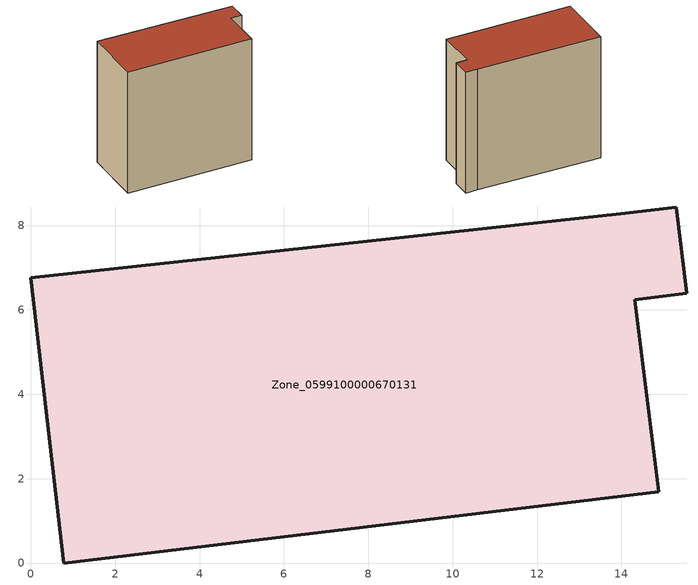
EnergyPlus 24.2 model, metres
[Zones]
Zone_0599100000670131
 floor ground (C_G): 13.99,8.28 15.3,8.44 15.55,6.4 14.32,6.24 14.89,1.69 0.78,0 0,6.76 z0
 wall outside (C_F): 0.78,0 14.89,1.69 14.32,6.24 15.55,6.4 15.3,8.44 13.99,8.28 0,6.76 0.78,0 z0:14.4
 roof outside (C_R): 15.3,8.44 13.99,8.28 0,6.76 0.78,0 14.89,1.69 14.32,6.24 15.55,6.4 z14.4
[BUILDING]
Pand.0599100000670131: North Axis=0; Terrain=City; Loads Convergence Tolerance Value=0.04; Temperature Convergence Tolerance Value=0.4; Solar Distribution=FullExterior; Maximum Number of Warmup Days=25; Minimum Number of Warmup Days=1
[Site:Location]
Rotterdam.The.Hague.AP_ZH_NLD Design_Conditions: Latitude=51.96; Longitude=4.45; Time Zone=1; Elevation=-4.5
[SITE:GROUNDTEMPERATURE:BUILDINGSURFACE]
18, 18, 18, 18, 18, 18, 18, 18, 18, 18, 18, 18
[MATERIAL] Thermal Absorptance=0.9; Solar Absorptance=0.7; Visible Absorptance=0.7
Name | Roughness | Thickness | Conductivity | Density | Specific Heat
G.TI.1946 | MediumSmooth | 0.15 | 1 | 540 | 1210
F.TI.1946 | Rough | 0.3 | 0.857143 | 1920 | 840
R.TI.1946 | MediumRough | 0.2 | 0.1 | 1500 | 1000
[CONSTRUCTION]
C_G: G.TI.1946
C_F: F.TI.1946
C_R: R.TI.1946
[ZONE]
Zone_0599100000670131: Type=1; Multiplier=1; Ceiling Height=Autocalculate; Volume=Autocalculate; Floor Area=autocalculate; Part of Total Floor Area=Yes
[ZONEINFILTRATION:DESIGNFLOWRATE]
Infil_Zone_0599100000670131: Zone or ZoneList or Space or SpaceList=Zone_0599100000670131; Schedule=AlwaysOn; Design Flow Rate Calculation Method=Flow/Area; Flow Rate per Floor Area=0.003; Constant Term Coefficient=1; Temperature Term Coefficient=0; Velocity Term Coefficient=0; Velocity Squared Term Coefficient=0
[HVACTEMPLATE:ZONE:IDEALLOADSAIRSYSTEM]
Zone_0599100000670131: Maximum Heating Supply Air Temperature=50; Minimum Cooling Supply Air Temperature=13; Maximum Heating Supply Air Humidity Ratio=0.0156; Minimum Cooling Supply Air Humidity Ratio=0.0077; Heating Limit=NoLimit; Cooling Limit=NoLimit; Dehumidification Control Type=ConstantSensibleHeatRatio; Cooling Sensible Heat Ratio=0.7; Dehumidification Setpoint=60; Humidification Control Type=None; Humidification Setpoint=30; Outdoor Air Method=None; Outdoor Air Flow Rate per Person=0.00944; Outdoor Air Flow Rate per Zone Floor Area=0; Outdoor Air Flow Rate per Zone=0; Demand Controlled Ventilation Type=None; Outdoor Air Economizer Type=NoEconomizer; Heat Recovery Type=None; Sensible Heat Recovery Effectiveness=0.7; Latent Heat Recovery Effectiveness=0.65
[ZONECONTROL:THERMOSTAT]
ThermostatControl_Zone_0599100000670131: Zone or ZoneList=Zone_0599100000670131; Control Type Schedule=DualSetpointControlType; Control 1=Thermostat_Zone_0599100000670131; Temperature Difference Between Cutout And Setpoint=0
[THERMOSTATSETPOINT:DUALSETPOINT]
Thermostat_Zone_0599100000670131: Heating Setpoint Temperature Schedule=HeatingSetpoint_Zone_0599100000670131; Cooling Setpoint Temperature Schedule=CoolingSetpoint_Zone_0599100000670131
[SCHEDULE:COMPACT]
HeatingSetpoint_Zone_0599100000670131: Through: 12/31, For: AllDays, Until: 24:00, 21
CoolingSetpoint_Zone_0599100000670131: Through: 12/31, For: AllDays, Until: 24:00, 24
DualSetpointControlType: Through: 12/31, For: AllDays, Until: 24:00, 4
AlwaysOn: Through: 12/31, For: AllDays, Until: 24:00, 1
